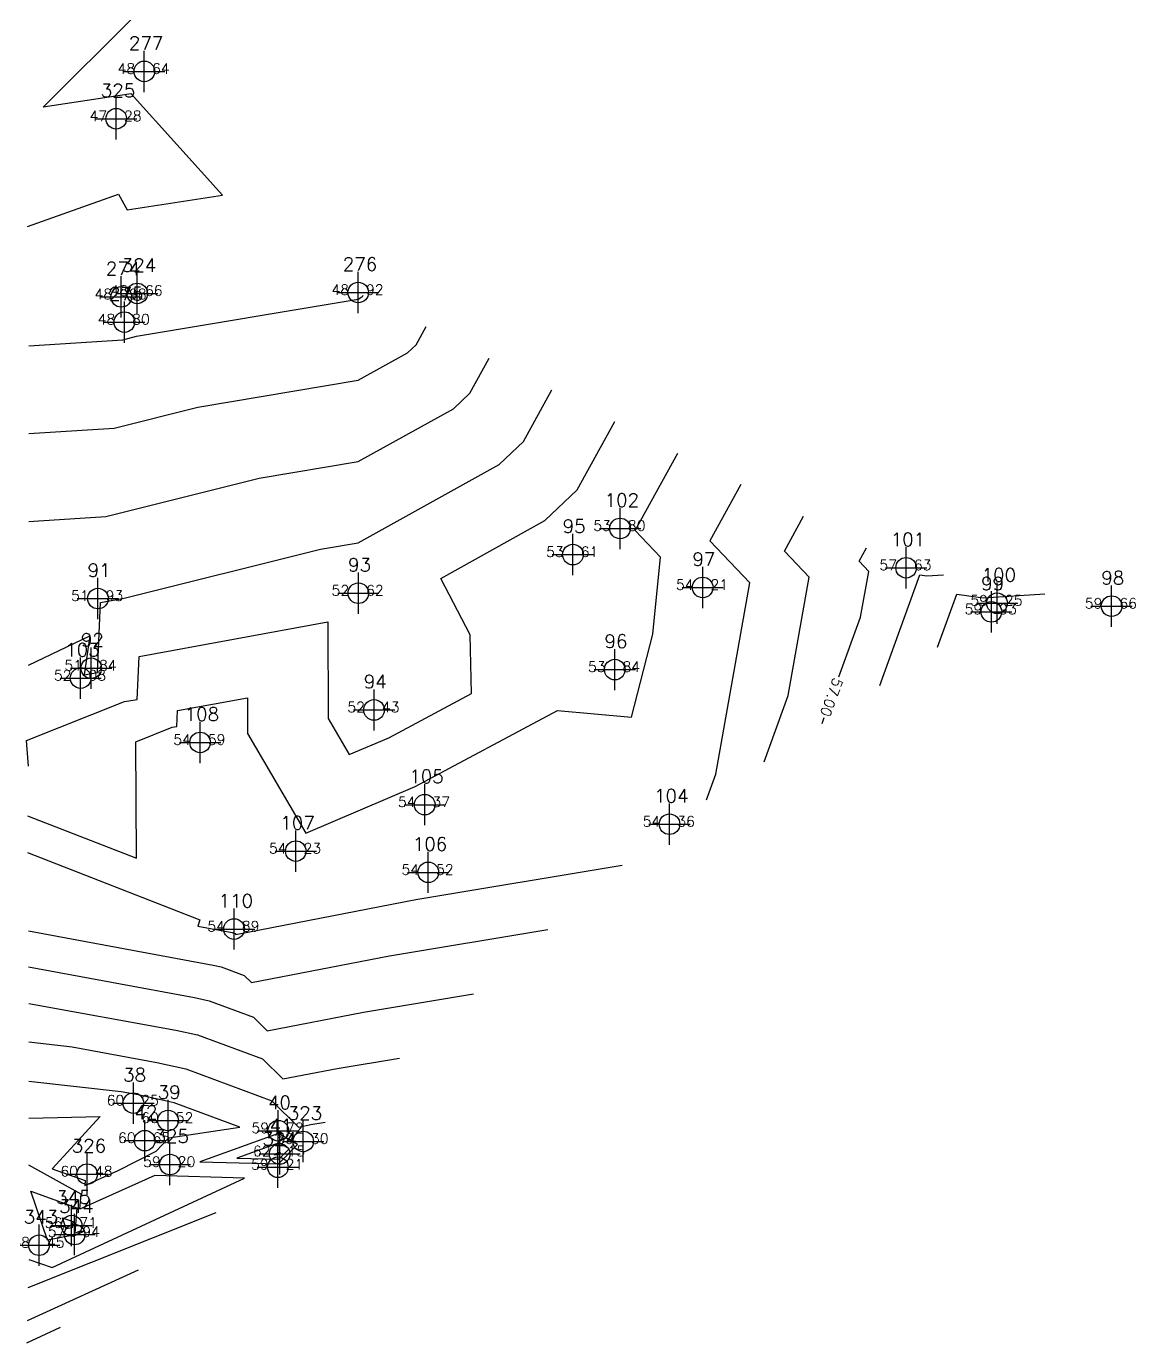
# Model space of a CAD drawing. Header units: millimetres. Extents: x 1412621 to 1412799, y 4931530 to 4931669.
# Drawn here: x 1412744.9 to 1412798.8, y 4931563.7 to 4931627.6 of the extents above; entities that cross this region are included whole.
import ezdxf
from ezdxf.enums import TextEntityAlignment as Align

# ---------------------------------------------------------------- set-up
doc = ezdxf.new("R2010")
doc.units = ezdxf.units.MM
doc.header["$PDMODE"] = 34
doc.header["$PDSIZE"] = 1
for name, color, linetype in [('CIVIL', 50, 'Continuous'), ('CIVIL-DRAW', 80, 'Continuous'), ('CIVIL-NONAME', 130, 'Continuous'), ('CIVIL-TEXT', 240, 'Continuous'), ('CIVIL-Z', 50, 'Continuous'), ('Tcontours0', 7, 'Continuous'), ('Tcontours1', 7, 'Continuous')]:
    doc.layers.add(name, color=color, linetype=linetype)
doc.styles.add('CIVILCADMAIN', font='TXT.SHX')
doc.styles.get("Standard").update_dxf_attribs({"font": 'arial.ttf'})

# ---------------------------------------------------------------- blocks, each defined once
blk = doc.blocks.new('CIVIL-ZZ')
at = {"layer": 'CIVIL-DRAW'}
blk.add_point((0, 0), dxfattribs=at)
at = {"layer": 'CIVIL-NONAME'}
blk.add_attdef('NAME', text='', height=1.8, dxfattribs=at).set_placement((0, 2.1), align=Align.CENTER)
at = {"layer": 'CIVIL-TEXT', "flags": 8}
blk.add_attdef('TEXT', text='', height=2, dxfattribs=at).set_placement((0.2, -3.3), align=Align.CENTER)
at = {"layer": 'CIVIL-Z'}
blk.add_attdef('Z1', text='', height=1.6, dxfattribs=at).set_placement((-0.75, -0.225), align=Align.RIGHT)
blk.add_attdef('Z2', (0.75, -0.225), '', height=1.6, dxfattribs=at)

msp = doc.modelspace()

# ---------------------------------------------------------------- linework, layer by layer
at = {"layer": 'Tcontours0'}
for points in [[(1412745.048, 4931607.855), (1412749.187, 4931608.119), (1412753.247, 4931609.13), (1412761.03, 4931610.441), (1412763.427, 4931611.772), (1412763.84, 4931612.167), (1412764.325, 4931613.045)], [(1412779.59, 4931605.373), (1412778.086, 4931602.648), (1412780.027, 4931600.602)], [(1412777.93, 4931590.072), (1412778.383, 4931591.324), (1412780.027, 4931600.602)], [(1412744.978, 4931587.516), (1412753.341, 4931584.251), (1412753.248, 4931583.93), (1412754.904, 4931583.624), (1412754.941, 4931583.615), (1412755.053, 4931583.574), (1412755.088, 4931583.54), (1412763.817, 4931585.237), (1412773.831, 4931586.892)], [(1412745.05, 4931574.609), (1412748.501, 4931574.695), (1412746.172, 4931572.161), (1412747.778, 4931571.582), (1412747.759, 4931571.347), (1412749.372, 4931572.072), (1412751.217, 4931573.005), (1412751.835, 4931573.661), (1412755.276, 4931574.178), (1412752.094, 4931575.361), (1412750.346, 4931575.74), (1412749.525, 4931575.892), (1412745.043, 4931576.397)], [(1412753.338, 4931572.503), (1412757.153, 4931572.405), (1412758.076, 4931573.335), (1412757.156, 4931573.874), (1412753.338, 4931572.503)], [(1412745.008, 4931566.388), (1412754.137, 4931570.03)]]:
    msp.add_lwpolyline(points, dxfattribs=at)
at = {"layer": 'Tcontours1'}
for points in [[(1412744.984, 4931617.908), (1412749.387, 4931619.476), (1412749.816, 4931618.713), (1412754.44, 4931619.434), (1412750.006, 4931624.355), (1412745.736, 4931623.695), (1412750.136, 4931628.091)], [(1412745.048, 4931612.117), (1412749.598, 4931612.407), (1412750.274, 4931612.576), (1412761.028, 4931614.386), (1412761.206, 4931614.485), (1412761.236, 4931614.514), (1412761.272, 4931614.579)], [(1412745.047, 4931603.589), (1412745.533, 4931603.624), (1412748.777, 4931603.831), (1412756.219, 4931605.685), (1412761.031, 4931606.495), (1412765.649, 4931609.059), (1412766.445, 4931609.819), (1412767.378, 4931611.51)], [(1412745.023, 4931596.604), (1412748.003, 4931598.041), (1412747.727, 4931596.141), (1412748.377, 4931596.25), (1412748.526, 4931599.659), (1412749.677, 4931599.869), (1412759.191, 4931602.239), (1412761.033, 4931602.549), (1412767.87, 4931606.346), (1412769.049, 4931607.472), (1412770.431, 4931609.976)], [(1412745.022, 4931591.699), (1412744.93, 4931592.953), (1412749.682, 4931594.837), (1412750.299, 4931594.94), (1412750.39, 4931597.033), (1412759.553, 4931598.705), (1412759.569, 4931594.019), (1412760.594, 4931592.265), (1412762.519, 4931593.083), (1412766.519, 4931595.227), (1412766.458, 4931598.079), (1412765.031, 4931600.823), (1412770.092, 4931603.633), (1412771.653, 4931605.124), (1412773.484, 4931608.441)], [(1412744.978, 4931589.297), (1412750.266, 4931587.232), (1412750.229, 4931592.893), (1412751.992, 4931593.592), (1412752.221, 4931593.63), (1412752.255, 4931594.407), (1412755.655, 4931595.027), (1412755.661, 4931593.288), (1412758.483, 4931588.457), (1412763.786, 4931590.712), (1412770.694, 4931594.413), (1412774.296, 4931594.084), (1412775.324, 4931598.118), (1412775.692, 4931601.848), (1412774.461, 4931603.146), (1412776.537, 4931606.907)], [(1412780.734, 4931591.923), (1412781.895, 4931595.132), (1412782.913, 4931600.881), (1412781.711, 4931602.149), (1412782.643, 4931603.838)], [(1412784.357, 4931596.037), (1412785.406, 4931598.939), (1412785.8, 4931601.161), (1412785.335, 4931601.651), (1412785.696, 4931602.304)], [(1412786.343, 4931595.624), (1412788.284, 4931600.993), (1412788.627, 4931600.944), (1412789.436, 4931600.997)], [(1412789.147, 4931597.475), (1412790.083, 4931600.062), (1412791.35, 4931599.881), (1412794.348, 4931600.08)], [(1412783.538, 4931593.774), (1412783.643, 4931594.063)], [(1412745.032, 4931583.704), (1412753.992, 4931582.047), (1412754.372, 4931581.964), (1412755.497, 4931581.546), (1412755.848, 4931581.2), (1412762.547, 4931582.502), (1412770.231, 4931583.772)], [(1412745.032, 4931581.959), (1412753.081, 4931580.47), (1412753.802, 4931580.313), (1412755.941, 4931579.519), (1412756.609, 4931578.861), (1412761.276, 4931579.768), (1412766.63, 4931580.653)], [(1412745.038, 4931580.188), (1412752.169, 4931578.894), (1412753.233, 4931578.662), (1412756.385, 4931577.491), (1412757.37, 4931576.522), (1412760.006, 4931577.034), (1412763.03, 4931577.534)], [(1412745.043, 4931578.314), (1412747.151, 4931578.076), (1412751.257, 4931577.317), (1412752.664, 4931577.011), (1412756.828, 4931575.464), (1412758.13, 4931574.182), (1412758.736, 4931574.3), (1412759.43, 4931574.415)], [(1412755.142, 4931572.677), (1412757.183, 4931572.624), (1412757.677, 4931573.122), (1412757.184, 4931573.41), (1412755.142, 4931572.677)], [(1412756.946, 4931572.85), (1412757.213, 4931572.843), (1412757.277, 4931572.908), (1412757.213, 4931572.946), (1412756.946, 4931572.85)], [(1412745.049, 4931567.758), (1412746.178, 4931567.368), (1412755.514, 4931571.697), (1412751.164, 4931571.83), (1412747.519, 4931570.192), (1412747.578, 4931570.919), (1412745.042, 4931572.34)], [(1412745.139, 4931571.063), (1412747.377, 4931570.257), (1412747.278, 4931569.038), (1412747.494, 4931569.135), (1412747.752, 4931569.127), (1412747.199, 4931568.87), (1412747.05, 4931568.901), (1412745.945, 4931568.691), (1412745.139, 4931571.063)], [(1412746.67, 4931569.777), (1412747.177, 4931569.594), (1412747.153, 4931569.296), (1412746.852, 4931569.239), (1412746.67, 4931569.777)], [(1412744.972, 4931564.789), (1412750.358, 4931567.25)], [(1412744.953, 4931563.715), (1412746.58, 4931564.47)]]:
    msp.add_lwpolyline(points, dxfattribs=at)

# ---------------------------------------------------------------- block references
at = {"layer": 'CIVIL'}
ref = msp.add_blockref('CIVIL-ZZ', (1412750.647, 4931625.436, 48.64), dxfattribs=dict(at, xscale=0.5, yscale=0.5))
ref.add_attrib('Z2', '64', (1412751.022, 4931625.323, 48.64), dxfattribs={"layer": 'CIVIL-Z', "height": 0.5, "style": 'CIVILCADMAIN'})
ref.add_attrib('Z1', '48', (1412749.347, 4931625.323, 48.64), dxfattribs={"layer": 'CIVIL-Z', "height": 0.5, "style": 'CIVILCADMAIN'})
ref.add_attrib('NAME', '277', (1412749.897, 4931626.486, 48.64), dxfattribs={"layer": 'CIVIL-NONAME', "height": 0.65, "style": 'CIVILCADMAIN'})
ref = msp.add_blockref('CIVIL-ZZ', (1412749.284, 4931623.138, 47.28), dxfattribs=dict(at, xscale=0.5, yscale=0.5))
ref.add_attrib('Z2', '28', (1412749.659, 4931623.026, 47.28), dxfattribs={"layer": 'CIVIL-Z', "height": 0.5, "style": 'CIVILCADMAIN'})
ref.add_attrib('Z1', '47', (1412747.984, 4931623.026, 47.28), dxfattribs={"layer": 'CIVIL-Z', "height": 0.5, "style": 'CIVILCADMAIN'})
ref.add_attrib('NAME', '325', (1412748.534, 4931624.188, 47.28), dxfattribs={"layer": 'CIVIL-NONAME', "height": 0.65, "style": 'CIVILCADMAIN'})
ref = msp.add_blockref('CIVIL-ZZ', (1412749.528, 4931614.491, 48.98), dxfattribs=dict(at, xscale=0.5, yscale=0.5))
ref.add_attrib('Z2', '98', (1412749.903, 4931614.378, 48.98), dxfattribs={"layer": 'CIVIL-Z', "height": 0.5, "style": 'CIVILCADMAIN'})
ref.add_attrib('Z1', '48', (1412748.228, 4931614.378, 48.98), dxfattribs={"layer": 'CIVIL-Z', "height": 0.5, "style": 'CIVILCADMAIN'})
ref.add_attrib('NAME', '274', (1412748.778, 4931615.541, 48.98), dxfattribs={"layer": 'CIVIL-NONAME', "height": 0.65, "style": 'CIVILCADMAIN'})
ref = msp.add_blockref('CIVIL-ZZ', (1412750.303, 4931614.657, 48.66), dxfattribs=dict(at, xscale=0.5, yscale=0.5))
ref.add_attrib('Z2', '66', (1412750.678, 4931614.544, 48.66), dxfattribs={"layer": 'CIVIL-Z', "height": 0.5, "style": 'CIVILCADMAIN'})
ref.add_attrib('Z1', '48', (1412749.003, 4931614.544, 48.66), dxfattribs={"layer": 'CIVIL-Z', "height": 0.5, "style": 'CIVILCADMAIN'})
ref.add_attrib('NAME', '324', (1412749.553, 4931615.707, 48.66), dxfattribs={"layer": 'CIVIL-NONAME', "height": 0.65, "style": 'CIVILCADMAIN'})
ref = msp.add_blockref('CIVIL-ZZ', (1412761.028, 4931614.702, 48.92), dxfattribs=dict(at, xscale=0.5, yscale=0.5))
ref.add_attrib('Z2', '92', (1412761.403, 4931614.589, 48.92), dxfattribs={"layer": 'CIVIL-Z', "height": 0.5, "style": 'CIVILCADMAIN'})
ref.add_attrib('Z1', '48', (1412759.728, 4931614.589, 48.92), dxfattribs={"layer": 'CIVIL-Z', "height": 0.5, "style": 'CIVILCADMAIN'})
ref.add_attrib('NAME', '276', (1412760.278, 4931615.752, 48.92), dxfattribs={"layer": 'CIVIL-NONAME', "height": 0.65, "style": 'CIVILCADMAIN'})
ref = msp.add_blockref('CIVIL-ZZ', (1412749.68, 4931613.265, 48.8), dxfattribs=dict(at, xscale=0.5, yscale=0.5))
ref.add_attrib('Z2', '80', (1412750.055, 4931613.152, 48.8), dxfattribs={"layer": 'CIVIL-Z', "height": 0.5, "style": 'CIVILCADMAIN'})
ref.add_attrib('Z1', '48', (1412748.38, 4931613.152, 48.8), dxfattribs={"layer": 'CIVIL-Z', "height": 0.5, "style": 'CIVILCADMAIN'})
ref.add_attrib('NAME', '275', (1412748.93, 4931614.315, 48.8), dxfattribs={"layer": 'CIVIL-NONAME', "height": 0.65, "style": 'CIVILCADMAIN'})
ref = msp.add_blockref('CIVIL-ZZ', (1412773.736, 4931603.246, 53.8), dxfattribs=dict(at, xscale=0.5, yscale=0.5))
ref.add_attrib('Z2', '80', (1412774.111, 4931603.134, 53.8), dxfattribs={"layer": 'CIVIL-Z', "height": 0.5, "style": 'CIVILCADMAIN'})
ref.add_attrib('Z1', '53', (1412772.436, 4931603.134, 53.8), dxfattribs={"layer": 'CIVIL-Z', "height": 0.5, "style": 'CIVILCADMAIN'})
ref.add_attrib('NAME', '102', (1412772.986, 4931604.296, 53.8), dxfattribs={"layer": 'CIVIL-NONAME', "height": 0.65, "style": 'CIVILCADMAIN'})
ref = msp.add_blockref('CIVIL-ZZ', (1412771.447, 4931601.978, 53.61), dxfattribs=dict(at, xscale=0.5, yscale=0.5))
ref.add_attrib('Z2', '61', (1412771.822, 4931601.866, 53.61), dxfattribs={"layer": 'CIVIL-Z', "height": 0.5, "style": 'CIVILCADMAIN'})
ref.add_attrib('Z1', '53', (1412770.147, 4931601.866, 53.61), dxfattribs={"layer": 'CIVIL-Z', "height": 0.5, "style": 'CIVILCADMAIN'})
ref.add_attrib('NAME', '95', (1412770.947, 4931603.028, 53.61), dxfattribs={"layer": 'CIVIL-NONAME', "height": 0.65, "style": 'CIVILCADMAIN'})
ref = msp.add_blockref('CIVIL-ZZ', (1412787.619, 4931601.337, 57.63), dxfattribs=dict(at, xscale=0.5, yscale=0.5))
ref.add_attrib('Z2', '63', (1412787.994, 4931601.224, 57.63), dxfattribs={"layer": 'CIVIL-Z', "height": 0.5, "style": 'CIVILCADMAIN'})
ref.add_attrib('Z1', '57', (1412786.319, 4931601.224, 57.63), dxfattribs={"layer": 'CIVIL-Z', "height": 0.5, "style": 'CIVILCADMAIN'})
ref.add_attrib('NAME', '101', (1412786.869, 4931602.387, 57.63), dxfattribs={"layer": 'CIVIL-NONAME', "height": 0.65, "style": 'CIVILCADMAIN'})
ref = msp.add_blockref('CIVIL-ZZ', (1412777.746, 4931600.381, 54.21), dxfattribs=dict(at, xscale=0.5, yscale=0.5))
ref.add_attrib('Z2', '21', (1412778.121, 4931600.269, 54.21), dxfattribs={"layer": 'CIVIL-Z', "height": 0.5, "style": 'CIVILCADMAIN'})
ref.add_attrib('Z1', '54', (1412776.446, 4931600.269, 54.21), dxfattribs={"layer": 'CIVIL-Z', "height": 0.5, "style": 'CIVILCADMAIN'})
ref.add_attrib('NAME', '97', (1412777.246, 4931601.431, 54.21), dxfattribs={"layer": 'CIVIL-NONAME', "height": 0.65, "style": 'CIVILCADMAIN'})
ref = msp.add_blockref('CIVIL-ZZ', (1412748.395, 4931599.843, 51.93), dxfattribs=dict(at, xscale=0.5, yscale=0.5))
ref.add_attrib('Z2', '93', (1412748.77, 4931599.73, 51.93), dxfattribs={"layer": 'CIVIL-Z', "height": 0.5, "style": 'CIVILCADMAIN'})
ref.add_attrib('Z1', '51', (1412747.095, 4931599.73, 51.93), dxfattribs={"layer": 'CIVIL-Z', "height": 0.5, "style": 'CIVILCADMAIN'})
ref.add_attrib('NAME', '91', (1412747.895, 4931600.893, 51.93), dxfattribs={"layer": 'CIVIL-NONAME', "height": 0.65, "style": 'CIVILCADMAIN'})
ref = msp.add_blockref('CIVIL-ZZ', (1412761.034, 4931600.103, 52.62), dxfattribs=dict(at, xscale=0.5, yscale=0.5))
ref.add_attrib('Z2', '62', (1412761.409, 4931599.991, 52.62), dxfattribs={"layer": 'CIVIL-Z', "height": 0.5, "style": 'CIVILCADMAIN'})
ref.add_attrib('Z1', '52', (1412759.734, 4931599.991, 52.62), dxfattribs={"layer": 'CIVIL-Z', "height": 0.5, "style": 'CIVILCADMAIN'})
ref.add_attrib('NAME', '93', (1412760.534, 4931601.153, 52.62), dxfattribs={"layer": 'CIVIL-NONAME', "height": 0.65, "style": 'CIVILCADMAIN'})
ref = msp.add_blockref('CIVIL-ZZ', (1412791.755, 4931599.196, 59.93), dxfattribs=dict(at, xscale=0.5, yscale=0.5))
ref.add_attrib('Z2', '93', (1412792.13, 4931599.083, 59.93), dxfattribs={"layer": 'CIVIL-Z', "height": 0.5, "style": 'CIVILCADMAIN'})
ref.add_attrib('Z1', '59', (1412790.455, 4931599.083, 59.93), dxfattribs={"layer": 'CIVIL-Z', "height": 0.5, "style": 'CIVILCADMAIN'})
ref.add_attrib('NAME', '99', (1412791.255, 4931600.246, 59.93), dxfattribs={"layer": 'CIVIL-NONAME', "height": 0.65, "style": 'CIVILCADMAIN'})
ref = msp.add_blockref('CIVIL-ZZ', (1412792.031, 4931599.615, 59.25), dxfattribs=dict(at, xscale=0.5, yscale=0.5))
ref.add_attrib('Z2', '25', (1412792.406, 4931599.503, 59.25), dxfattribs={"layer": 'CIVIL-Z', "height": 0.5, "style": 'CIVILCADMAIN'})
ref.add_attrib('Z1', '59', (1412790.731, 4931599.503, 59.25), dxfattribs={"layer": 'CIVIL-Z', "height": 0.5, "style": 'CIVILCADMAIN'})
ref.add_attrib('NAME', '100', (1412791.281, 4931600.665, 59.25), dxfattribs={"layer": 'CIVIL-NONAME', "height": 0.65, "style": 'CIVILCADMAIN'})
ref = msp.add_blockref('CIVIL-ZZ', (1412797.589, 4931599.474, 59.66), dxfattribs=dict(at, xscale=0.5, yscale=0.5))
ref.add_attrib('Z2', '66', (1412797.964, 4931599.361, 59.66), dxfattribs={"layer": 'CIVIL-Z', "height": 0.5, "style": 'CIVILCADMAIN'})
ref.add_attrib('Z1', '59', (1412796.289, 4931599.361, 59.66), dxfattribs={"layer": 'CIVIL-Z', "height": 0.5, "style": 'CIVILCADMAIN'})
ref.add_attrib('NAME', '98', (1412797.089, 4931600.524, 59.66), dxfattribs={"layer": 'CIVIL-NONAME', "height": 0.65, "style": 'CIVILCADMAIN'})
ref = msp.add_blockref('CIVIL-ZZ', (1412747.556, 4931595.982, 52.08), dxfattribs=dict(at, xscale=0.5, yscale=0.5))
ref.add_attrib('Z2', '08', (1412747.931, 4931595.87, 52.08), dxfattribs={"layer": 'CIVIL-Z', "height": 0.5, "style": 'CIVILCADMAIN'})
ref.add_attrib('Z1', '52', (1412746.256, 4931595.87, 52.08), dxfattribs={"layer": 'CIVIL-Z', "height": 0.5, "style": 'CIVILCADMAIN'})
ref.add_attrib('NAME', '103', (1412746.806, 4931597.032, 52.08), dxfattribs={"layer": 'CIVIL-NONAME', "height": 0.65, "style": 'CIVILCADMAIN'})
ref = msp.add_blockref('CIVIL-ZZ', (1412748.07, 4931596.46, 51.84), dxfattribs=dict(at, xscale=0.5, yscale=0.5))
ref.add_attrib('Z2', '84', (1412748.445, 4931596.348, 51.84), dxfattribs={"layer": 'CIVIL-Z', "height": 0.5, "style": 'CIVILCADMAIN'})
ref.add_attrib('Z1', '51', (1412746.77, 4931596.348, 51.84), dxfattribs={"layer": 'CIVIL-Z', "height": 0.5, "style": 'CIVILCADMAIN'})
ref.add_attrib('NAME', '92', (1412747.57, 4931597.51, 51.84), dxfattribs={"layer": 'CIVIL-NONAME', "height": 0.65, "style": 'CIVILCADMAIN'})
ref = msp.add_blockref('CIVIL-ZZ', (1412773.478, 4931596.393, 53.84), dxfattribs=dict(at, xscale=0.5, yscale=0.5))
ref.add_attrib('Z2', '84', (1412773.853, 4931596.281, 53.84), dxfattribs={"layer": 'CIVIL-Z', "height": 0.5, "style": 'CIVILCADMAIN'})
ref.add_attrib('Z1', '53', (1412772.178, 4931596.281, 53.84), dxfattribs={"layer": 'CIVIL-Z', "height": 0.5, "style": 'CIVILCADMAIN'})
ref.add_attrib('NAME', '96', (1412772.978, 4931597.443, 53.84), dxfattribs={"layer": 'CIVIL-NONAME', "height": 0.65, "style": 'CIVILCADMAIN'})
ref = msp.add_blockref('CIVIL-ZZ', (1412761.797, 4931594.435, 52.43), dxfattribs=dict(at, xscale=0.5, yscale=0.5))
ref.add_attrib('Z2', '43', (1412762.172, 4931594.322, 52.43), dxfattribs={"layer": 'CIVIL-Z', "height": 0.5, "style": 'CIVILCADMAIN'})
ref.add_attrib('Z1', '52', (1412760.497, 4931594.322, 52.43), dxfattribs={"layer": 'CIVIL-Z', "height": 0.5, "style": 'CIVILCADMAIN'})
ref.add_attrib('NAME', '94', (1412761.297, 4931595.485, 52.43), dxfattribs={"layer": 'CIVIL-NONAME', "height": 0.65, "style": 'CIVILCADMAIN'})
ref = msp.add_blockref('CIVIL-ZZ', (1412753.355, 4931592.857, 54.59), dxfattribs=dict(at, xscale=0.5, yscale=0.5))
ref.add_attrib('Z2', '59', (1412753.73, 4931592.745, 54.59), dxfattribs={"layer": 'CIVIL-Z', "height": 0.5, "style": 'CIVILCADMAIN'})
ref.add_attrib('Z1', '54', (1412752.055, 4931592.745, 54.59), dxfattribs={"layer": 'CIVIL-Z', "height": 0.5, "style": 'CIVILCADMAIN'})
ref.add_attrib('NAME', '108', (1412752.605, 4931593.907, 54.59), dxfattribs={"layer": 'CIVIL-NONAME', "height": 0.65, "style": 'CIVILCADMAIN'})
ref = msp.add_blockref('CIVIL-ZZ', (1412764.255, 4931589.835, 54.37), dxfattribs=dict(at, xscale=0.5, yscale=0.5))
ref.add_attrib('Z2', '37', (1412764.63, 4931589.723, 54.37), dxfattribs={"layer": 'CIVIL-Z', "height": 0.5, "style": 'CIVILCADMAIN'})
ref.add_attrib('Z1', '54', (1412762.955, 4931589.723, 54.37), dxfattribs={"layer": 'CIVIL-Z', "height": 0.5, "style": 'CIVILCADMAIN'})
ref.add_attrib('NAME', '105', (1412763.505, 4931590.885, 54.37), dxfattribs={"layer": 'CIVIL-NONAME', "height": 0.65, "style": 'CIVILCADMAIN'})
ref = msp.add_blockref('CIVIL-ZZ', (1412776.135, 4931588.888, 54.36), dxfattribs=dict(at, xscale=0.5, yscale=0.5))
ref.add_attrib('Z2', '36', (1412776.51, 4931588.776, 54.36), dxfattribs={"layer": 'CIVIL-Z', "height": 0.5, "style": 'CIVILCADMAIN'})
ref.add_attrib('Z1', '54', (1412774.835, 4931588.776, 54.36), dxfattribs={"layer": 'CIVIL-Z', "height": 0.5, "style": 'CIVILCADMAIN'})
ref.add_attrib('NAME', '104', (1412775.385, 4931589.938, 54.36), dxfattribs={"layer": 'CIVIL-NONAME', "height": 0.65, "style": 'CIVILCADMAIN'})
ref = msp.add_blockref('CIVIL-ZZ', (1412757.998, 4931587.581, 54.23), dxfattribs=dict(at, xscale=0.5, yscale=0.5))
ref.add_attrib('Z2', '23', (1412758.373, 4931587.469, 54.23), dxfattribs={"layer": 'CIVIL-Z', "height": 0.5, "style": 'CIVILCADMAIN'})
ref.add_attrib('Z1', '54', (1412756.698, 4931587.469, 54.23), dxfattribs={"layer": 'CIVIL-Z', "height": 0.5, "style": 'CIVILCADMAIN'})
ref.add_attrib('NAME', '107', (1412757.248, 4931588.631, 54.23), dxfattribs={"layer": 'CIVIL-NONAME', "height": 0.65, "style": 'CIVILCADMAIN'})
ref = msp.add_blockref('CIVIL-ZZ', (1412764.427, 4931586.549, 54.52), dxfattribs=dict(at, xscale=0.5, yscale=0.5))
ref.add_attrib('Z2', '52', (1412764.802, 4931586.436, 54.52), dxfattribs={"layer": 'CIVIL-Z', "height": 0.5, "style": 'CIVILCADMAIN'})
ref.add_attrib('Z1', '54', (1412763.127, 4931586.436, 54.52), dxfattribs={"layer": 'CIVIL-Z', "height": 0.5, "style": 'CIVILCADMAIN'})
ref.add_attrib('NAME', '106', (1412763.677, 4931587.599, 54.52), dxfattribs={"layer": 'CIVIL-NONAME', "height": 0.65, "style": 'CIVILCADMAIN'})
ref = msp.add_blockref('CIVIL-ZZ', (1412755.004, 4931583.797, 54.89), dxfattribs=dict(at, xscale=0.5, yscale=0.5))
ref.add_attrib('Z2', '89', (1412755.379, 4931583.685, 54.89), dxfattribs={"layer": 'CIVIL-Z', "height": 0.5, "style": 'CIVILCADMAIN'})
ref.add_attrib('Z1', '54', (1412753.704, 4931583.685, 54.89), dxfattribs={"layer": 'CIVIL-Z', "height": 0.5, "style": 'CIVILCADMAIN'})
ref.add_attrib('NAME', '110', (1412754.254, 4931584.847, 54.89), dxfattribs={"layer": 'CIVIL-NONAME', "height": 0.65, "style": 'CIVILCADMAIN'})
ref = msp.add_blockref('CIVIL-ZZ', (1412750.118, 4931575.346, 60.25), dxfattribs=dict(at, xscale=0.5, yscale=0.5))
ref.add_attrib('Z2', '25', (1412750.493, 4931575.234, 60.25), dxfattribs={"layer": 'CIVIL-Z', "height": 0.5, "style": 'CIVILCADMAIN'})
ref.add_attrib('Z1', '60', (1412748.818, 4931575.234, 60.25), dxfattribs={"layer": 'CIVIL-Z', "height": 0.5, "style": 'CIVILCADMAIN'})
ref.add_attrib('NAME', '38', (1412749.618, 4931576.396, 60.25), dxfattribs={"layer": 'CIVIL-NONAME', "height": 0.65, "style": 'CIVILCADMAIN'})
ref = msp.add_blockref('CIVIL-ZZ', (1412751.798, 4931574.502, 60.52), dxfattribs=dict(at, xscale=0.5, yscale=0.5))
ref.add_attrib('Z2', '52', (1412752.173, 4931574.389, 60.52), dxfattribs={"layer": 'CIVIL-Z', "height": 0.5, "style": 'CIVILCADMAIN'})
ref.add_attrib('Z1', '60', (1412750.498, 4931574.389, 60.52), dxfattribs={"layer": 'CIVIL-Z', "height": 0.5, "style": 'CIVILCADMAIN'})
ref.add_attrib('NAME', '39', (1412751.298, 4931575.552, 60.52), dxfattribs={"layer": 'CIVIL-NONAME', "height": 0.65, "style": 'CIVILCADMAIN'})
ref = msp.add_blockref('CIVIL-ZZ', (1412750.67, 4931573.524, 60.65), dxfattribs=dict(at, xscale=0.5, yscale=0.5))
ref.add_attrib('Z2', '65', (1412751.045, 4931573.412, 60.65), dxfattribs={"layer": 'CIVIL-Z', "height": 0.5, "style": 'CIVILCADMAIN'})
ref.add_attrib('Z1', '60', (1412749.37, 4931573.412, 60.65), dxfattribs={"layer": 'CIVIL-Z', "height": 0.5, "style": 'CIVILCADMAIN'})
ref.add_attrib('NAME', '42', (1412750.17, 4931574.574, 60.65), dxfattribs={"layer": 'CIVIL-NONAME', "height": 0.65, "style": 'CIVILCADMAIN'})
ref = msp.add_blockref('CIVIL-ZZ', (1412757.148, 4931574.004, 59.72), dxfattribs=dict(at, xscale=0.5, yscale=0.5))
ref.add_attrib('Z2', '72', (1412757.523, 4931573.891, 59.72), dxfattribs={"layer": 'CIVIL-Z', "height": 0.5, "style": 'CIVILCADMAIN'})
ref.add_attrib('Z1', '59', (1412755.848, 4931573.891, 59.72), dxfattribs={"layer": 'CIVIL-Z', "height": 0.5, "style": 'CIVILCADMAIN'})
ref.add_attrib('NAME', '40', (1412756.648, 4931575.054, 59.72), dxfattribs={"layer": 'CIVIL-NONAME', "height": 0.65, "style": 'CIVILCADMAIN'})
ref = msp.add_blockref('CIVIL-ZZ', (1412758.357, 4931573.485, 59.298), dxfattribs=dict(at, xscale=0.5, yscale=0.5))
ref.add_attrib('Z2', '30', (1412758.732, 4931573.372, 59.298), dxfattribs={"layer": 'CIVIL-Z', "height": 0.5, "style": 'CIVILCADMAIN'})
ref.add_attrib('Z1', '59', (1412757.057, 4931573.372, 59.298), dxfattribs={"layer": 'CIVIL-Z', "height": 0.5, "style": 'CIVILCADMAIN'})
ref.add_attrib('NAME', '323', (1412757.607, 4931574.535, 59.298), dxfattribs={"layer": 'CIVIL-NONAME', "height": 0.65, "style": 'CIVILCADMAIN'})
ref = msp.add_blockref('CIVIL-ZZ', (1412757.217, 4931572.876, 62.15), dxfattribs=dict(at, xscale=0.5, yscale=0.5))
ref.add_attrib('Z2', '15', (1412757.592, 4931572.764, 62.15), dxfattribs={"layer": 'CIVIL-Z', "height": 0.5, "style": 'CIVILCADMAIN'})
ref.add_attrib('Z1', '62', (1412755.917, 4931572.764, 62.15), dxfattribs={"layer": 'CIVIL-Z', "height": 0.5, "style": 'CIVILCADMAIN'})
ref.add_attrib('NAME', '41', (1412756.717, 4931573.926, 62.15), dxfattribs={"layer": 'CIVIL-NONAME', "height": 0.65, "style": 'CIVILCADMAIN'})
ref = msp.add_blockref('CIVIL-ZZ', (1412751.891, 4931572.364, 59.198), dxfattribs=dict(at, xscale=0.5, yscale=0.5))
ref.add_attrib('Z2', '20', (1412752.266, 4931572.252, 59.198), dxfattribs={"layer": 'CIVIL-Z', "height": 0.5, "style": 'CIVILCADMAIN'})
ref.add_attrib('Z1', '59', (1412750.591, 4931572.252, 59.198), dxfattribs={"layer": 'CIVIL-Z', "height": 0.5, "style": 'CIVILCADMAIN'})
ref.add_attrib('NAME', '325', (1412751.141, 4931573.414, 59.198), dxfattribs={"layer": 'CIVIL-NONAME', "height": 0.65, "style": 'CIVILCADMAIN'})
ref = msp.add_blockref('CIVIL-ZZ', (1412757.129, 4931572.232, 59.208), dxfattribs=dict(at, xscale=0.5, yscale=0.5))
ref.add_attrib('Z2', '21', (1412757.504, 4931572.12, 59.208), dxfattribs={"layer": 'CIVIL-Z', "height": 0.5, "style": 'CIVILCADMAIN'})
ref.add_attrib('Z1', '59', (1412755.829, 4931572.12, 59.208), dxfattribs={"layer": 'CIVIL-Z', "height": 0.5, "style": 'CIVILCADMAIN'})
ref.add_attrib('NAME', '324', (1412756.379, 4931573.282, 59.208), dxfattribs={"layer": 'CIVIL-NONAME', "height": 0.65, "style": 'CIVILCADMAIN'})
ref = msp.add_blockref('CIVIL-ZZ', (1412747.874, 4931571.898, 60.477), dxfattribs=dict(at, xscale=0.5, yscale=0.5))
ref.add_attrib('Z2', '48', (1412748.249, 4931571.786, 60.477), dxfattribs={"layer": 'CIVIL-Z', "height": 0.5, "style": 'CIVILCADMAIN'})
ref.add_attrib('Z1', '60', (1412746.574, 4931571.786, 60.477), dxfattribs={"layer": 'CIVIL-Z', "height": 0.5, "style": 'CIVILCADMAIN'})
ref.add_attrib('NAME', '326', (1412747.124, 4931572.948, 60.477), dxfattribs={"layer": 'CIVIL-NONAME', "height": 0.65, "style": 'CIVILCADMAIN'})
ref = msp.add_blockref('CIVIL-ZZ', (1412747.118, 4931569.4, 56.707), dxfattribs=dict(at, xscale=0.5, yscale=0.5))
ref.add_attrib('Z2', '71', (1412747.493, 4931569.287, 56.707), dxfattribs={"layer": 'CIVIL-Z', "height": 0.5, "style": 'CIVILCADMAIN'})
ref.add_attrib('Z1', '56', (1412745.818, 4931569.287, 56.707), dxfattribs={"layer": 'CIVIL-Z', "height": 0.5, "style": 'CIVILCADMAIN'})
ref.add_attrib('NAME', '345', (1412746.368, 4931570.45, 56.707), dxfattribs={"layer": 'CIVIL-NONAME', "height": 0.65, "style": 'CIVILCADMAIN'})
ref = msp.add_blockref('CIVIL-ZZ', (1412745.54, 4931568.446, 58.447), dxfattribs=dict(at, xscale=0.5, yscale=0.5))
ref.add_attrib('Z2', '45', (1412745.915, 4931568.333, 58.447), dxfattribs={"layer": 'CIVIL-Z', "height": 0.5, "style": 'CIVILCADMAIN'})
ref.add_attrib('Z1', '58', (1412744.24, 4931568.333, 58.447), dxfattribs={"layer": 'CIVIL-Z', "height": 0.5, "style": 'CIVILCADMAIN'})
ref.add_attrib('NAME', '343', (1412744.79, 4931569.496, 58.447), dxfattribs={"layer": 'CIVIL-NONAME', "height": 0.65, "style": 'CIVILCADMAIN'})
ref = msp.add_blockref('CIVIL-ZZ', (1412747.263, 4931568.965, 57.937), dxfattribs=dict(at, xscale=0.5, yscale=0.5))
ref.add_attrib('Z2', '94', (1412747.638, 4931568.853, 57.937), dxfattribs={"layer": 'CIVIL-Z', "height": 0.5, "style": 'CIVILCADMAIN'})
ref.add_attrib('Z1', '57', (1412745.963, 4931568.853, 57.937), dxfattribs={"layer": 'CIVIL-Z', "height": 0.5, "style": 'CIVILCADMAIN'})
ref.add_attrib('NAME', '344', (1412746.513, 4931570.015, 57.937), dxfattribs={"layer": 'CIVIL-NONAME', "height": 0.65, "style": 'CIVILCADMAIN'})

# ---------------------------------------------------------------- texts
at = {"layer": 'Tcontours1', "style": 'CIVILCADMAIN'}
msp.add_text('57.00', height=0.5, rotation=250.1153, dxfattribs=at).set_placement((1412784, 4931595.05, 57), align=Align.MIDDLE_CENTER)

doc.saveas('drawing.dxf')
